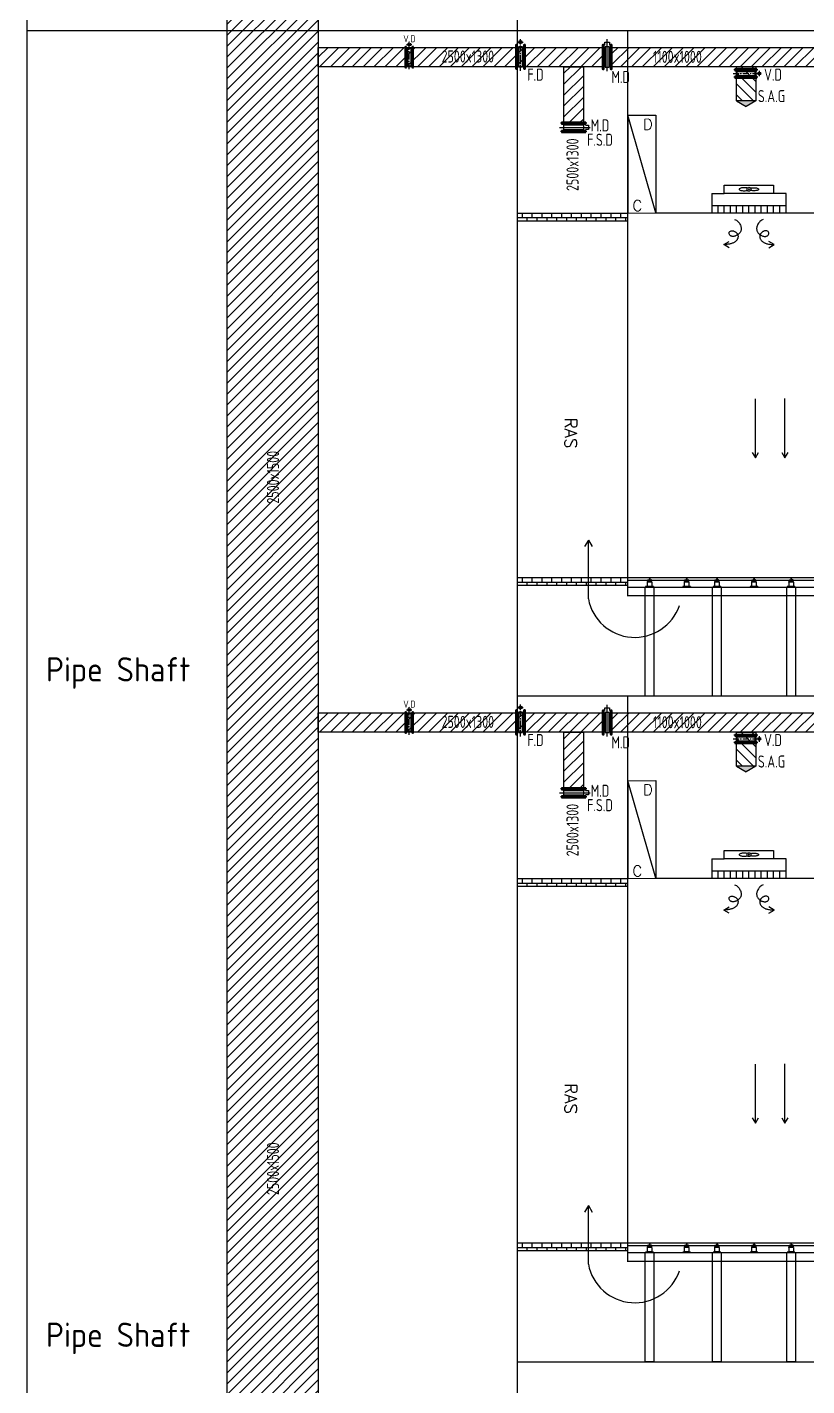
# Model space of a CAD drawing. Header units: millimetres. Extents: x 108 to 3316, y 96 to 2090.
# Drawn here: x 2934.3 to 3095.1, y 1334.9 to 1615.4 of the extents above; entities that cross this region are included whole.
import ezdxf
from ezdxf.enums import TextEntityAlignment as Align

# ---------------------------------------------------------------- set-up
doc = ezdxf.new("R2010")
doc.units = ezdxf.units.MM
doc.linetypes.add('CENTER', pattern=[2, 1.25, -0.25, 0.25, -0.25])
for name, color, linetype in [('A-DETL-01', 1, 'Continuous'), ('M-CEQPM-MAU', 22, 'Continuous'), ('M-CMDUCT-LINE', 15, 'Continuous'), ('M-EQPM-TXT', 4, 'Continuous'), ('M-FM-LINE3', 3, 'Continuous'), ('M-HVAC-CMDUCT', 150, 'Continuous'), ('U-EX-TXT', 4, 'Continuous')]:
    doc.layers.add(name, color=color, linetype=linetype)
doc.styles.add('AA-TXT', font='isocp.shx', dxfattribs={"bigfont": 'chineset.shx'})
doc.styles.add('STDTEXT', font='simplex.shx', dxfattribs={"bigfont": 'china.shx'})

msp = doc.modelspace()

# ---------------------------------------------------------------- hatches: boundary and pattern name
at = {"layer": 'M-CEQPM-MAU'}
h = msp.add_hatch(dxfattribs=at)
h.set_pattern_fill('AR-B88', color=252, scale=0.01)
h.set_pattern_definition([(360, (-37854.5074, -83168.473), (1e-15, 2.032), []), (90, (-37854.5074, -83168.4729), (-1.016, 2.032), [2.032, -2.032])])
h.paths.add_polyline_path([(3058.22, 1577.04), (3035.47, 1577.04), (3035.47, 1575.44), (3058.22, 1575.44)])
h = msp.add_hatch(dxfattribs=at)
h.set_pattern_fill('AR-B88', color=252, scale=0.01)
h.set_pattern_definition([(360, (-37854.5074, -83243.7008), (1e-15, 2.032), []), (90, (-37854.5074, -83243.7008), (-1.016, 2.032), [2.032, -2.032])])
h.paths.add_polyline_path([(3058.22, 1501.81), (3035.47, 1501.81), (3035.47, 1500.21), (3058.22, 1500.21)])
h = msp.add_hatch(dxfattribs=at)
h.set_pattern_fill('AR-B88', color=252, scale=0.01)
h.set_pattern_definition([(360, (-37854.5074, -83305.8333), (1e-15, 2.032), []), (90, (-37854.5074, -83305.8333), (-1.016, 2.032), [2.032, -2.032])])
h.paths.add_polyline_path([(3058.22, 1439.68), (3035.47, 1439.68), (3035.47, 1438.08), (3058.22, 1438.08)])
h = msp.add_hatch(dxfattribs=at)
h.set_pattern_fill('AR-B88', color=252, scale=0.01)
h.set_pattern_definition([(360, (-37854.5074, -83381.0612), (1e-15, 2.032), []), (90, (-37854.5074, -83381.0612), (-1.016, 2.032), [2.032, -2.032])])
h.paths.add_polyline_path([(3058.22, 1364.45), (3035.47, 1364.45), (3035.47, 1362.85), (3058.22, 1362.85)])
at = {"layer": 'M-CMDUCT-LINE'}
h = msp.add_hatch(dxfattribs=at)
h.set_pattern_fill('ANSI31', color=256, scale=0.5, style=0)
h.set_pattern_definition([(45, (-38082.3823, -80989.0873), (-1.122532015, 1.122532015), [])])
h.paths.add_polyline_path([(2975.55, 1213.38), (2994.34, 1213.38), (2994.34, 1954.15), (2975.55, 1954.15)])
h.paths.add_polyline_path([(2994.34, 1201.59), (2994.34, 1213.38), (2975.55, 1213.38), (2975.55, 1201.59), (2975.55, 1119.38), (2973.81, 1117.67), (2994.34, 1137.17)])
h = msp.add_hatch(dxfattribs=at)
h.set_pattern_fill('ANSI31', color=256, scale=0.5, style=0)
h.set_pattern_definition([(45, (3886.3141, 1434.7824), (-1.122532, 1.122532), [])])
h.paths.add_polyline_path([(2994.34, 1611.23), (3053.11, 1611.23), (3053.11, 1607.23), (2994.34, 1607.23)])
h = msp.add_hatch(dxfattribs=at)
h.set_pattern_fill('ANSI31', color=256, scale=0.5, style=0)
h.set_pattern_definition([(45, (3892.2833, 1434.7824), (-1.122532, 1.122532), [])])
h.paths.add_polyline_path([(3054.99, 1611.23), (3173, 1611.23), (3173, 1607.23), (3054.99, 1607.23)])
h = msp.add_hatch(dxfattribs=at)
h.set_pattern_fill('ANSI31', color=256, scale=0.5, style=0)
h.set_pattern_definition([(45, (528.723, 122.3022), (-1.122532, 1.122532), [])])
h.paths.add_polyline_path([(3049.03, 1607.23), (3045.03, 1607.23), (3045.03, 1595.76), (3049.03, 1595.76)])
h = msp.add_hatch(dxfattribs=at)
h.set_pattern_fill('ANSI31', color=256, scale=0.5, angle=-90, style=0)
h.set_pattern_definition([(315, (2908.1471, 772.6156), (1.122532, 1.122532), [])])
h.paths.add_polyline_path([(3084.6, 1607.23), (3084.6, 1600.21), (3080.6, 1600.21), (3080.6, 1607.23)])
h = msp.add_hatch(dxfattribs=at)
h.set_pattern_fill('ANSI31', color=256, scale=0.5, style=0)
h.set_pattern_definition([(45, (3886.3141, 1297.422), (-1.122532, 1.122532), [])])
h.paths.add_polyline_path([(2994.34, 1473.87), (3053.11, 1473.87), (3053.11, 1469.87), (2994.34, 1469.87)])
h = msp.add_hatch(dxfattribs=at)
h.set_pattern_fill('ANSI31', color=256, scale=0.5, style=0)
h.set_pattern_definition([(45, (3892.2833, 1297.422), (-1.122532, 1.122532), [])])
h.paths.add_polyline_path([(3054.99, 1473.87), (3173, 1473.87), (3173, 1469.87), (3054.99, 1469.87)])
h = msp.add_hatch(dxfattribs=at)
h.set_pattern_fill('ANSI31', color=256, scale=0.5, style=0)
h.set_pattern_definition([(45, (528.723, -15.0582), (-1.122532, 1.122532), [])])
h.paths.add_polyline_path([(3049.03, 1469.87), (3045.03, 1469.87), (3045.03, 1458.4), (3049.03, 1458.4)])
h = msp.add_hatch(dxfattribs=at)
h.set_pattern_fill('ANSI31', color=256, scale=0.5, angle=-90, style=0)
h.set_pattern_definition([(315, (2908.1471, 635.2552), (1.122532, 1.122532), [])])
h.paths.add_polyline_path([(3084.6, 1469.87), (3084.6, 1462.85), (3080.6, 1462.85), (3080.6, 1469.87)])
at = {"layer": 'M-FM-LINE3', "linetype": 'Continuous'}
h = msp.add_hatch(color=256, dxfattribs=at)
edge = h.paths.add_edge_path()
edge.add_arc((3036.05, 1612.32), 0.333, 0, 360)
h = msp.add_hatch(color=256, dxfattribs=at)
edge = h.paths.add_edge_path()
edge.add_arc((3036.05, 1474.96), 0.333, 0, 360)
at = {"layer": 'M-HVAC-CMDUCT'}
for points in [[(3084.6, 1600.21), (3080.6, 1600.21), (3082.6, 1599.05)], [(3084.6, 1462.85), (3080.6, 1462.85), (3082.6, 1461.69)]]:
    msp.add_hatch(color=256, dxfattribs=at).paths.add_polyline_path(points)

# ---------------------------------------------------------------- linework, layer by layer
at = {"color": 252}
for points in [[(3035.47, 1577.04), (3058.22, 1577.04)], [(3035.47, 1575.44), (3058.22, 1575.44)], [(3035.47, 1501.81), (3058.22, 1501.81)], [(3035.47, 1500.21), (3058.22, 1500.21)], [(3035.47, 1439.68), (3058.22, 1439.68)], [(3035.47, 1438.08), (3058.22, 1438.08)], [(3035.47, 1364.45), (3058.22, 1364.45)], [(3035.47, 1362.85), (3058.22, 1362.85)]]:
    msp.add_lwpolyline(points, dxfattribs=at)
at = {"layer": 'A-DETL-01', "color": 252}
for points in [[(2934.27, 1133.51), (2934.27, 1962.54)], [(3295.62, 1477.27), (3035.47, 1477.27)]]:
    msp.add_lwpolyline(points, dxfattribs=at)
for points in [[(3035.47, 1814.23), (3295.62, 1814.23), (3295.62, 1614.63), (3035.47, 1614.63)], [(3035.47, 1339.91), (3295.62, 1339.91), (3295.62, 1133.51), (3035.47, 1133.51)]]:
    msp.add_lwpolyline(points, close=True, dxfattribs=at)
at = {"layer": 'M-CEQPM-MAU', "color": 252, "ltscale": 0.1}
for p, q in [((3058.22, 1497.92), (3058.22, 1614.63)), ((3078.09, 1581.1), (3078.09, 1582.8)), ((3078.09, 1582.8), (3088.29, 1582.8)), ((3088.29, 1582.8), (3088.29, 1581.1)), ((3075.54, 1581.1), (3078.09, 1581.1)), ((3075.54, 1581.1), (3075.54, 1577.1)), ((3088.29, 1581.1), (3078.09, 1581.1)), ((3090.84, 1581.1), (3088.29, 1581.1)), ((3090.84, 1577.1), (3090.84, 1581.1)), ((3063.96, 1577.1), (3187.32, 1577.1)), ((3075.54, 1578.6), (3090.84, 1578.6)), ((3075.54, 1577.1), (3090.84, 1577.1)), ((3076.82, 1577.1), (3076.82, 1578.6)), ((3078.09, 1577.1), (3078.09, 1578.6)), ((3079.37, 1577.1), (3079.37, 1578.6)), ((3080.64, 1577.1), (3080.64, 1578.6)), ((3081.92, 1577.1), (3081.92, 1578.6)), ((3083.19, 1577.1), (3083.19, 1578.6)), ((3084.47, 1577.1), (3084.47, 1578.6)), ((3085.74, 1577.1), (3085.74, 1578.6)), ((3087.02, 1577.1), (3087.02, 1578.6)), ((3088.29, 1577.1), (3088.29, 1578.6)), ((3089.57, 1577.1), (3089.57, 1578.6)), ((3058.22, 1501.81), (3061.74, 1501.82)), ((3061.74, 1501.18), (3058.22, 1501.18)), ((3061.74, 1501.8), (3167.44, 1501.82)), ((3167.44, 1501.18), (3061.74, 1501.16)), ((3062.2, 1500.83), (3062.2, 1499.99)), ((3063.16, 1500.83), (3062.2, 1500.83)), ((3063.12, 1500.97), (3062.24, 1500.97)), ((3062.24, 1500.83), (3062.24, 1500.97)), ((3062.26, 1501.3), (3062.34, 1501.3)), ((3062.26, 1501.3), (3062.26, 1500.97)), ((3062.34, 1501.3), (3062.34, 1501.23)), ((3062.63, 1501.23), (3062.34, 1501.23)), ((3062.68, 1501.87), (3062.58, 1501.23)), ((3062.63, 1501.3), (3062.61, 1500.97)), ((3062.73, 1501.3), (3062.63, 1501.3)), ((3062.68, 1501.87), (3062.78, 1501.23)), ((3062.73, 1501.3), (3062.74, 1500.97)), ((3063.01, 1501.23), (3062.73, 1501.23)), ((3063.01, 1501.3), (3063.01, 1501.23)), ((3063.09, 1501.3), (3063.01, 1501.3)), ((3063.09, 1501.3), (3063.09, 1500.97)), ((3063.12, 1500.83), (3063.12, 1500.97)), ((3063.16, 1500.83), (3063.16, 1499.99)), ((3069.85, 1500.83), (3069.85, 1499.99)), ((3070.81, 1500.83), (3069.85, 1500.83)), ((3070.77, 1500.97), (3069.89, 1500.97)), ((3069.89, 1500.83), (3069.89, 1500.97)), ((3069.91, 1501.3), (3069.99, 1501.3)), ((3069.91, 1501.3), (3069.91, 1500.97)), ((3069.99, 1501.3), (3069.99, 1501.23)), ((3070.28, 1501.23), (3069.99, 1501.23)), ((3070.33, 1501.87), (3070.23, 1501.23)), ((3070.28, 1501.3), (3070.26, 1500.97)), ((3070.38, 1501.3), (3070.28, 1501.3)), ((3070.33, 1501.87), (3070.43, 1501.23)), ((3070.38, 1501.3), (3070.39, 1500.97)), ((3070.66, 1501.23), (3070.38, 1501.23)), ((3070.66, 1501.3), (3070.66, 1501.23)), ((3070.74, 1501.3), (3070.66, 1501.3)), ((3070.74, 1501.3), (3070.74, 1500.97)), ((3070.77, 1500.83), (3070.77, 1500.97)), ((3070.81, 1500.83), (3070.81, 1499.99)), ((3076.1, 1500.83), (3076.1, 1499.99)), ((3077.06, 1500.83), (3076.1, 1500.83)), ((3077.02, 1500.97), (3076.14, 1500.97)), ((3076.14, 1500.83), (3076.14, 1500.97)), ((3076.16, 1501.3), (3076.24, 1501.3)), ((3076.16, 1501.3), (3076.16, 1500.97)), ((3076.24, 1501.3), (3076.24, 1501.23)), ((3076.53, 1501.23), (3076.24, 1501.23)), ((3076.58, 1501.87), (3076.48, 1501.23)), ((3076.53, 1501.3), (3076.51, 1500.97)), ((3076.63, 1501.3), (3076.53, 1501.3)), ((3076.58, 1501.87), (3076.68, 1501.23)), ((3076.63, 1501.3), (3076.64, 1500.97)), ((3076.91, 1501.23), (3076.63, 1501.23)), ((3076.91, 1501.3), (3076.91, 1501.23)), ((3076.99, 1501.3), (3076.91, 1501.3)), ((3076.99, 1501.3), (3076.99, 1500.97)), ((3077.02, 1500.83), (3077.02, 1500.97)), ((3077.06, 1500.83), (3077.06, 1499.99)), ((3083.75, 1500.83), (3083.75, 1499.99)), ((3084.71, 1500.83), (3083.75, 1500.83)), ((3084.67, 1500.97), (3083.79, 1500.97)), ((3083.79, 1500.83), (3083.79, 1500.97)), ((3083.81, 1501.3), (3083.89, 1501.3)), ((3083.81, 1501.3), (3083.81, 1500.97)), ((3083.89, 1501.3), (3083.89, 1501.23)), ((3084.18, 1501.23), (3083.89, 1501.23)), ((3084.23, 1501.87), (3084.13, 1501.23)), ((3084.18, 1501.3), (3084.16, 1500.97)), ((3084.28, 1501.3), (3084.18, 1501.3)), ((3084.23, 1501.87), (3084.33, 1501.23)), ((3084.28, 1501.3), (3084.29, 1500.97)), ((3084.56, 1501.23), (3084.28, 1501.23)), ((3084.56, 1501.3), (3084.56, 1501.23)), ((3084.64, 1501.3), (3084.56, 1501.3)), ((3084.64, 1501.3), (3084.64, 1500.97)), ((3084.67, 1500.83), (3084.67, 1500.97)), ((3084.71, 1500.83), (3084.71, 1499.99)), ((3091.4, 1500.83), (3091.4, 1499.99)), ((3092.36, 1500.83), (3091.4, 1500.83)), ((3092.32, 1500.97), (3091.44, 1500.97)), ((3091.44, 1500.83), (3091.44, 1500.97)), ((3091.46, 1501.3), (3091.54, 1501.3)), ((3091.46, 1501.3), (3091.46, 1500.97)), ((3091.54, 1501.3), (3091.54, 1501.23)), ((3091.83, 1501.23), (3091.54, 1501.23)), ((3091.88, 1501.87), (3091.78, 1501.23)), ((3091.83, 1501.3), (3091.81, 1500.97)), ((3091.93, 1501.3), (3091.83, 1501.3)), ((3091.88, 1501.87), (3091.98, 1501.23)), ((3091.93, 1501.3), (3091.94, 1500.97)), ((3092.21, 1501.23), (3091.93, 1501.23)), ((3092.21, 1501.3), (3092.21, 1501.23)), ((3092.29, 1501.3), (3092.21, 1501.3)), ((3092.29, 1501.3), (3092.29, 1500.97)), ((3092.32, 1500.83), (3092.32, 1500.97)), ((3092.36, 1500.83), (3092.36, 1499.99)), ((3063.48, 1499.91), (3061.88, 1499.91)), ((3061.88, 1499.91), (3061.88, 1499.78)), ((3063.48, 1499.78), (3061.88, 1499.78)), ((3062.2, 1499.99), (3063.16, 1499.99)), ((3062.25, 1499.99), (3062.25, 1499.91)), ((3063.11, 1499.99), (3063.11, 1499.91)), ((3063.48, 1499.91), (3063.48, 1499.78)), ((3071.13, 1499.91), (3069.53, 1499.91)), ((3069.53, 1499.91), (3069.53, 1499.78)), ((3071.13, 1499.78), (3069.53, 1499.78)), ((3069.85, 1499.99), (3070.81, 1499.99)), ((3069.9, 1499.99), (3069.9, 1499.91)), ((3070.76, 1499.99), (3070.76, 1499.91)), ((3071.13, 1499.91), (3071.13, 1499.78)), ((3077.38, 1499.91), (3075.78, 1499.91)), ((3075.78, 1499.91), (3075.78, 1499.78)), ((3077.38, 1499.78), (3075.78, 1499.78)), ((3076.1, 1499.99), (3077.06, 1499.99)), ((3076.15, 1499.99), (3076.15, 1499.91)), ((3077.01, 1499.99), (3077.01, 1499.91)), ((3077.38, 1499.91), (3077.38, 1499.78)), ((3085.03, 1499.91), (3083.43, 1499.91)), ((3083.43, 1499.91), (3083.43, 1499.78)), ((3085.03, 1499.78), (3083.43, 1499.78)), ((3083.75, 1499.99), (3084.71, 1499.99)), ((3083.8, 1499.99), (3083.8, 1499.91)), ((3084.66, 1499.99), (3084.66, 1499.91)), ((3085.03, 1499.91), (3085.03, 1499.78)), ((3092.68, 1499.91), (3091.08, 1499.91)), ((3091.08, 1499.91), (3091.08, 1499.78)), ((3092.68, 1499.78), (3091.08, 1499.78)), ((3091.4, 1499.99), (3092.36, 1499.99)), ((3091.45, 1499.99), (3091.45, 1499.91)), ((3092.31, 1499.99), (3092.31, 1499.91)), ((3092.68, 1499.91), (3092.68, 1499.78)), ((3058.22, 1360.56), (3058.22, 1477.27)), ((3078.09, 1443.73), (3078.09, 1445.43)), ((3078.09, 1445.43), (3088.29, 1445.43)), ((3088.29, 1445.43), (3088.29, 1443.73)), ((3075.54, 1443.73), (3078.09, 1443.73)), ((3075.54, 1443.73), (3075.54, 1439.73)), ((3088.29, 1443.73), (3078.09, 1443.73)), ((3090.84, 1443.73), (3088.29, 1443.73)), ((3090.84, 1439.73), (3090.84, 1443.73)), ((3063.96, 1439.73), (3187.32, 1439.73)), ((3075.54, 1441.23), (3090.84, 1441.23)), ((3075.54, 1439.73), (3090.84, 1439.73)), ((3076.82, 1439.73), (3076.82, 1441.23)), ((3078.09, 1439.73), (3078.09, 1441.23)), ((3079.37, 1439.73), (3079.37, 1441.23)), ((3080.64, 1439.73), (3080.64, 1441.23)), ((3081.92, 1439.73), (3081.92, 1441.23)), ((3083.19, 1439.73), (3083.19, 1441.23)), ((3084.47, 1439.73), (3084.47, 1441.23)), ((3085.74, 1439.73), (3085.74, 1441.23)), ((3087.02, 1439.73), (3087.02, 1441.23)), ((3088.29, 1439.73), (3088.29, 1441.23)), ((3089.57, 1439.73), (3089.57, 1441.23)), ((3058.22, 1364.45), (3061.74, 1364.46)), ((3061.74, 1363.82), (3058.22, 1363.82)), ((3061.74, 1364.44), (3167.44, 1364.46)), ((3167.44, 1363.82), (3061.74, 1363.8)), ((3062.2, 1363.47), (3062.2, 1362.63)), ((3063.16, 1363.47), (3062.2, 1363.47)), ((3063.12, 1363.61), (3062.24, 1363.61)), ((3062.24, 1363.47), (3062.24, 1363.61)), ((3062.26, 1363.94), (3062.34, 1363.94)), ((3062.26, 1363.94), (3062.26, 1363.61)), ((3062.34, 1363.94), (3062.34, 1363.87)), ((3062.63, 1363.87), (3062.34, 1363.87)), ((3062.68, 1364.51), (3062.58, 1363.87)), ((3062.63, 1363.94), (3062.61, 1363.61)), ((3062.73, 1363.94), (3062.63, 1363.94)), ((3062.68, 1364.51), (3062.78, 1363.87)), ((3062.73, 1363.94), (3062.74, 1363.61)), ((3063.01, 1363.87), (3062.73, 1363.87)), ((3063.01, 1363.94), (3063.01, 1363.87)), ((3063.09, 1363.94), (3063.01, 1363.94)), ((3063.09, 1363.94), (3063.09, 1363.61)), ((3063.12, 1363.47), (3063.12, 1363.61)), ((3063.16, 1363.47), (3063.16, 1362.63)), ((3069.85, 1363.47), (3069.85, 1362.63)), ((3070.81, 1363.47), (3069.85, 1363.47)), ((3070.77, 1363.61), (3069.89, 1363.61)), ((3069.89, 1363.47), (3069.89, 1363.61)), ((3069.91, 1363.94), (3069.99, 1363.94)), ((3069.91, 1363.94), (3069.91, 1363.61)), ((3069.99, 1363.94), (3069.99, 1363.87)), ((3070.28, 1363.87), (3069.99, 1363.87)), ((3070.33, 1364.51), (3070.23, 1363.87)), ((3070.28, 1363.94), (3070.26, 1363.61)), ((3070.38, 1363.94), (3070.28, 1363.94)), ((3070.33, 1364.51), (3070.43, 1363.87)), ((3070.38, 1363.94), (3070.39, 1363.61)), ((3070.66, 1363.87), (3070.38, 1363.87)), ((3070.66, 1363.94), (3070.66, 1363.87)), ((3070.74, 1363.94), (3070.66, 1363.94)), ((3070.74, 1363.94), (3070.74, 1363.61)), ((3070.77, 1363.47), (3070.77, 1363.61)), ((3070.81, 1363.47), (3070.81, 1362.63)), ((3076.1, 1363.47), (3076.1, 1362.63)), ((3077.06, 1363.47), (3076.1, 1363.47)), ((3077.02, 1363.61), (3076.14, 1363.61)), ((3076.14, 1363.47), (3076.14, 1363.61)), ((3076.16, 1363.94), (3076.24, 1363.94)), ((3076.16, 1363.94), (3076.16, 1363.61)), ((3076.24, 1363.94), (3076.24, 1363.87)), ((3076.53, 1363.87), (3076.24, 1363.87)), ((3076.58, 1364.51), (3076.48, 1363.87)), ((3076.53, 1363.94), (3076.51, 1363.61)), ((3076.63, 1363.94), (3076.53, 1363.94)), ((3076.58, 1364.51), (3076.68, 1363.87)), ((3076.63, 1363.94), (3076.64, 1363.61)), ((3076.91, 1363.87), (3076.63, 1363.87)), ((3076.91, 1363.94), (3076.91, 1363.87)), ((3076.99, 1363.94), (3076.91, 1363.94)), ((3076.99, 1363.94), (3076.99, 1363.61)), ((3077.02, 1363.47), (3077.02, 1363.61)), ((3077.06, 1363.47), (3077.06, 1362.63)), ((3083.75, 1363.47), (3083.75, 1362.63)), ((3084.71, 1363.47), (3083.75, 1363.47)), ((3084.67, 1363.61), (3083.79, 1363.61)), ((3083.79, 1363.47), (3083.79, 1363.61)), ((3083.81, 1363.94), (3083.89, 1363.94)), ((3083.81, 1363.94), (3083.81, 1363.61)), ((3083.89, 1363.94), (3083.89, 1363.87)), ((3084.18, 1363.87), (3083.89, 1363.87)), ((3084.23, 1364.51), (3084.13, 1363.87)), ((3084.18, 1363.94), (3084.16, 1363.61)), ((3084.28, 1363.94), (3084.18, 1363.94)), ((3084.23, 1364.51), (3084.33, 1363.87)), ((3084.28, 1363.94), (3084.29, 1363.61)), ((3084.56, 1363.87), (3084.28, 1363.87)), ((3084.56, 1363.94), (3084.56, 1363.87)), ((3084.64, 1363.94), (3084.56, 1363.94)), ((3084.64, 1363.94), (3084.64, 1363.61)), ((3084.67, 1363.47), (3084.67, 1363.61)), ((3084.71, 1363.47), (3084.71, 1362.63)), ((3091.4, 1363.47), (3091.4, 1362.63)), ((3092.36, 1363.47), (3091.4, 1363.47)), ((3092.32, 1363.61), (3091.44, 1363.61)), ((3091.44, 1363.47), (3091.44, 1363.61)), ((3091.46, 1363.94), (3091.54, 1363.94)), ((3091.46, 1363.94), (3091.46, 1363.61)), ((3091.54, 1363.94), (3091.54, 1363.87)), ((3091.83, 1363.87), (3091.54, 1363.87)), ((3091.88, 1364.51), (3091.78, 1363.87)), ((3091.83, 1363.94), (3091.81, 1363.61)), ((3091.93, 1363.94), (3091.83, 1363.94)), ((3091.88, 1364.51), (3091.98, 1363.87)), ((3091.93, 1363.94), (3091.94, 1363.61)), ((3092.21, 1363.87), (3091.93, 1363.87)), ((3092.21, 1363.94), (3092.21, 1363.87)), ((3092.29, 1363.94), (3092.21, 1363.94)), ((3092.29, 1363.94), (3092.29, 1363.61)), ((3092.32, 1363.47), (3092.32, 1363.61)), ((3092.36, 1363.47), (3092.36, 1362.63)), ((3063.48, 1362.55), (3061.88, 1362.55)), ((3061.88, 1362.55), (3061.88, 1362.42)), ((3063.48, 1362.42), (3061.88, 1362.42)), ((3062.2, 1362.63), (3063.16, 1362.63)), ((3062.25, 1362.63), (3062.25, 1362.55)), ((3063.11, 1362.63), (3063.11, 1362.55)), ((3063.48, 1362.55), (3063.48, 1362.42)), ((3071.13, 1362.55), (3069.53, 1362.55)), ((3069.53, 1362.55), (3069.53, 1362.42)), ((3071.13, 1362.42), (3069.53, 1362.42)), ((3069.85, 1362.63), (3070.81, 1362.63)), ((3069.9, 1362.63), (3069.9, 1362.55)), ((3070.76, 1362.63), (3070.76, 1362.55)), ((3071.13, 1362.55), (3071.13, 1362.42)), ((3077.38, 1362.55), (3075.78, 1362.55)), ((3075.78, 1362.55), (3075.78, 1362.42)), ((3077.38, 1362.42), (3075.78, 1362.42)), ((3076.1, 1362.63), (3077.06, 1362.63)), ((3076.15, 1362.63), (3076.15, 1362.55)), ((3077.01, 1362.63), (3077.01, 1362.55)), ((3077.38, 1362.55), (3077.38, 1362.42)), ((3085.03, 1362.55), (3083.43, 1362.55)), ((3083.43, 1362.55), (3083.43, 1362.42)), ((3085.03, 1362.42), (3083.43, 1362.42)), ((3083.75, 1362.63), (3084.71, 1362.63)), ((3083.8, 1362.63), (3083.8, 1362.55)), ((3084.66, 1362.63), (3084.66, 1362.55)), ((3085.03, 1362.55), (3085.03, 1362.42)), ((3092.68, 1362.55), (3091.08, 1362.55)), ((3091.08, 1362.55), (3091.08, 1362.42)), ((3092.68, 1362.42), (3091.08, 1362.42)), ((3091.4, 1362.63), (3092.36, 1362.63)), ((3091.45, 1362.63), (3091.45, 1362.55)), ((3092.31, 1362.63), (3092.31, 1362.55)), ((3092.68, 1362.55), (3092.68, 1362.42))]:
    msp.add_line(p, q, dxfattribs=at)
at = {"layer": 'M-CEQPM-MAU', "color": 252}
for p, q in [((3058.22, 1597.21), (3058.22, 1577.04)), ((3058.22, 1577.04), (3063.96, 1577.1)), ((3058.22, 1459.85), (3058.22, 1439.68)), ((3058.22, 1439.68), (3063.96, 1439.73))]:
    msp.add_line(p, q, dxfattribs=at)
for points in [[(3063.96, 1597.26), (3063.96, 1577.1), (3058.22, 1597.21)], [(3063.96, 1459.9), (3063.96, 1439.73), (3058.22, 1459.85)]]:
    msp.add_lwpolyline(points, close=True, dxfattribs=at)
at = {"layer": 'M-CEQPM-MAU', "color": 252, "ltscale": 0.1}
for points in [[(3082.87, 1582.18, 0.03966), (3082.6, 1582.23, 0.032614), (3082.19, 1582.26, 0.032614), (3081.78, 1582.23, 0.044087), (3081.49, 1582.17, 0.086721), (3081.24, 1582.04, 0.233651), (3081.19, 1581.95, 0.233651), (3081.24, 1581.85, 0.086721), (3081.49, 1581.72, 0.044087), (3081.78, 1581.66, 0.032614), (3082.19, 1581.63, 0.032614), (3082.6, 1581.66, 0.03966), (3082.87, 1581.71)], [(3083.52, 1582.18, -0.03966), (3083.79, 1582.23, -0.032614), (3084.2, 1582.26, -0.032614), (3084.6, 1582.23, -0.044087), (3084.9, 1582.17, -0.086721), (3085.15, 1582.04, -0.233651), (3085.19, 1581.95, -0.233651), (3085.15, 1581.85, -0.086721), (3084.9, 1581.72, -0.044087), (3084.6, 1581.66, -0.032614), (3084.2, 1581.63, -0.032614), (3083.79, 1581.66, -0.03966), (3083.52, 1581.71)], [(3082.87, 1444.82, 0.03966), (3082.6, 1444.87, 0.032614), (3082.19, 1444.9, 0.032614), (3081.78, 1444.87, 0.044087), (3081.49, 1444.81, 0.086721), (3081.24, 1444.68, 0.233651), (3081.19, 1444.58, 0.233651), (3081.24, 1444.49, 0.086721), (3081.49, 1444.36, 0.044087), (3081.78, 1444.3, 0.032614), (3082.19, 1444.27, 0.032614), (3082.6, 1444.3, 0.03966), (3082.87, 1444.35)], [(3083.52, 1444.82, -0.03966), (3083.79, 1444.87, -0.032614), (3084.2, 1444.9, -0.032614), (3084.6, 1444.87, -0.044087), (3084.9, 1444.81, -0.086721), (3085.15, 1444.68, -0.233651), (3085.19, 1444.58, -0.233651), (3085.15, 1444.49, -0.086721), (3084.9, 1444.36, -0.044087), (3084.6, 1444.3, -0.032614), (3084.2, 1444.27, -0.032614), (3083.79, 1444.3, -0.03966), (3083.52, 1444.35)]]:
    msp.add_lwpolyline(points, format="xyb", dxfattribs=at)
at = {"layer": 'M-CEQPM-MAU', "color": 252, "ltscale": 0.1, "const_width": 0.2}
for points in [[(3083.29, 1581.95, -1), (3083.09, 1581.95, -1)], [(3083.29, 1444.58, -1), (3083.09, 1444.58, -1)]]:
    msp.add_lwpolyline(points, format="xyb", close=True, dxfattribs=at)
at = {"layer": 'M-CEQPM-MAU', "color": 252, "ltscale": 0.1}
for points in [[(3058.22, 1499.78), (3061.74, 1499.78)], [(3167.44, 1497.98), (3058.22, 1497.98), (3058.22, 1499.78), (3167.44, 1499.78)], [(3058.22, 1362.42), (3061.74, 1362.42)], [(3167.44, 1360.62), (3058.22, 1360.62), (3058.22, 1362.42), (3167.44, 1362.42)]]:
    msp.add_lwpolyline(points, dxfattribs=at)
for points in [[(3061.78, 1477.27), (3061.78, 1499.78), (3063.58, 1499.78), (3063.58, 1477.27)], [(3075.68, 1477.27), (3075.68, 1499.78), (3077.48, 1499.78), (3077.48, 1477.27)], [(3090.98, 1477.27), (3090.98, 1499.78), (3092.78, 1499.78), (3092.78, 1477.27)], [(3061.78, 1339.91), (3061.78, 1362.42), (3063.58, 1362.42), (3063.58, 1339.91)], [(3075.68, 1339.91), (3075.68, 1362.42), (3077.48, 1362.42), (3077.48, 1339.91)], [(3090.98, 1339.91), (3090.98, 1362.42), (3092.78, 1362.42), (3092.78, 1339.91)]]:
    msp.add_lwpolyline(points, close=True, dxfattribs=at)
for centre in [(3083.19, 1581.95), (3083.19, 1444.58)]:
    msp.add_circle(centre, 0.4, dxfattribs=at)
at = {"layer": 'M-FM-LINE3', "linetype": 'CENTER'}
for p, q in [((3036.05, 1606.36), (3036.05, 1612.94)), ((3012.57, 1611.82), (3013.65, 1611.82)), ((3013.11, 1606.7), (3013.11, 1612.36)), ((3035.52, 1612.32), (3036.59, 1612.32)), ((3079.91, 1605.83), (3085.89, 1605.83)), ((3085.32, 1606.4), (3085.32, 1605.26)), ((3036.05, 1469), (3036.05, 1475.58)), ((3012.57, 1474.46), (3013.65, 1474.46)), ((3013.11, 1469.34), (3013.11, 1475)), ((3035.52, 1474.96), (3036.59, 1474.96)), ((3079.91, 1468.47), (3085.89, 1468.47)), ((3085.32, 1469.04), (3085.32, 1467.9))]:
    msp.add_line(p, q, dxfattribs=at)
at = {"layer": 'M-FM-LINE3'}
for p, q in [((3053.95, 1606.32), (3053.95, 1612.9)), ((3012.39, 1611.53), (3012.39, 1606.88)), ((3013.83, 1611.53), (3013.83, 1606.88)), ((3035.22, 1611.98), (3035.22, 1606.57)), ((3036.89, 1611.98), (3036.89, 1606.57)), ((3053.12, 1611.94), (3053.12, 1606.53)), ((3054.79, 1611.94), (3054.79, 1606.53)), ((3085.02, 1606.59), (3080.1, 1606.59)), ((3085.02, 1605.07), (3080.1, 1605.07)), ((3044.11, 1594.72), (3050.41, 1594.72)), ((3049.73, 1595.56), (3044.32, 1595.56)), ((3049.73, 1593.89), (3044.32, 1593.89)), ((3053.95, 1468.96), (3053.95, 1475.54)), ((3012.39, 1474.17), (3012.39, 1469.52)), ((3013.83, 1474.17), (3013.83, 1469.52)), ((3035.22, 1474.62), (3035.22, 1469.21)), ((3036.89, 1474.62), (3036.89, 1469.21)), ((3053.12, 1474.58), (3053.12, 1469.17)), ((3054.79, 1474.58), (3054.79, 1469.17)), ((3085.02, 1469.23), (3080.1, 1469.23)), ((3085.02, 1467.71), (3080.1, 1467.71)), ((3044.11, 1457.36), (3050.41, 1457.36)), ((3049.73, 1458.19), (3044.32, 1458.19)), ((3049.73, 1456.53), (3044.32, 1456.53))]:
    msp.add_line(p, q, dxfattribs=at)
for points in [[(3012.57, 1611.36), (3012.21, 1611.36), (3012.21, 1607.06), (3012.57, 1607.06)], [(3013.47, 1611), (3012.75, 1611), (3012.75, 1607.41), (3013.47, 1607.41)], [(3014, 1611.36), (3013.65, 1611.36), (3013.65, 1607.06), (3014, 1607.06)], [(3035.43, 1611.77), (3035.01, 1611.77), (3035.01, 1606.77), (3035.43, 1606.77)], [(3036.47, 1611.36), (3035.64, 1611.36), (3035.64, 1607.19), (3036.47, 1607.19)], [(3037.1, 1611.77), (3036.68, 1611.77), (3036.68, 1606.77), (3037.1, 1606.77)], [(3053.33, 1611.73), (3052.91, 1611.73), (3052.91, 1606.73), (3053.33, 1606.73)], [(3054.37, 1611.32), (3053.54, 1611.32), (3053.54, 1607.15), (3054.37, 1607.15)], [(3054.99, 1611.73), (3054.58, 1611.73), (3054.58, 1606.73), (3054.99, 1606.73)], [(3084.83, 1606.4), (3084.83, 1606.78), (3080.29, 1606.78), (3080.29, 1606.4)], [(3084.83, 1604.88), (3084.83, 1605.26), (3080.29, 1605.26), (3080.29, 1604.88)], [(3084.45, 1605.45), (3084.45, 1606.21), (3080.67, 1606.21), (3080.67, 1605.45)], [(3049.53, 1595.35), (3049.53, 1595.76), (3044.53, 1595.76), (3044.53, 1595.35)], [(3049.53, 1593.68), (3049.53, 1594.1), (3044.53, 1594.1), (3044.53, 1593.68)], [(3049.11, 1594.31), (3049.11, 1595.14), (3044.94, 1595.14), (3044.94, 1594.31)], [(3012.57, 1473.99), (3012.21, 1473.99), (3012.21, 1469.7), (3012.57, 1469.7)], [(3013.47, 1473.64), (3012.75, 1473.64), (3012.75, 1470.05), (3013.47, 1470.05)], [(3014, 1473.99), (3013.65, 1473.99), (3013.65, 1469.7), (3014, 1469.7)], [(3035.43, 1474.41), (3035.01, 1474.41), (3035.01, 1469.41), (3035.43, 1469.41)], [(3036.47, 1474), (3035.64, 1474), (3035.64, 1469.83), (3036.47, 1469.83)], [(3037.1, 1474.41), (3036.68, 1474.41), (3036.68, 1469.41), (3037.1, 1469.41)], [(3053.33, 1474.37), (3052.91, 1474.37), (3052.91, 1469.37), (3053.33, 1469.37)], [(3054.37, 1473.96), (3053.54, 1473.96), (3053.54, 1469.79), (3054.37, 1469.79)], [(3054.99, 1474.37), (3054.58, 1474.37), (3054.58, 1469.37), (3054.99, 1469.37)], [(3084.83, 1469.04), (3084.83, 1469.42), (3080.29, 1469.42), (3080.29, 1469.04)], [(3084.83, 1467.52), (3084.83, 1467.9), (3080.29, 1467.9), (3080.29, 1467.52)], [(3084.45, 1468.09), (3084.45, 1468.85), (3080.67, 1468.85), (3080.67, 1468.09)], [(3049.53, 1457.99), (3049.53, 1458.4), (3044.53, 1458.4), (3044.53, 1457.99)], [(3049.53, 1456.32), (3049.53, 1456.74), (3044.53, 1456.74), (3044.53, 1456.32)], [(3049.11, 1456.94), (3049.11, 1457.78), (3044.94, 1457.78), (3044.94, 1456.94)]]:
    msp.add_lwpolyline(points, close=True, dxfattribs=at)
for points in [[(3053.49, 1611.68), (3053.49, 1612.28), (3054.41, 1612.28), (3054.41, 1611.68)], [(3049.47, 1595.18), (3050.07, 1595.18), (3050.07, 1594.26), (3049.47, 1594.26)], [(3053.49, 1474.32), (3053.49, 1474.92), (3054.41, 1474.92), (3054.41, 1474.32)], [(3049.47, 1457.82), (3050.07, 1457.82), (3050.07, 1456.9), (3049.47, 1456.9)]]:
    msp.add_lwpolyline(points, dxfattribs=at)
for centre, radius in [((3013.11, 1611.82), 0.287), ((3036.05, 1612.32), 0.333), ((3085.32, 1605.83), 0.303), ((3036.05, 1474.96), 0.333), ((3013.11, 1474.46), 0.287), ((3085.32, 1468.47), 0.303)]:
    msp.add_circle(centre, radius, dxfattribs=at)
at = {"layer": 'M-HVAC-CMDUCT'}
for p, q in [((3084.6, 1600.21), (3080.6, 1600.21)), ((3080.6, 1600.21), (3082.6, 1599.05)), ((3084.6, 1600.21), (3082.6, 1599.05)), ((3084.6, 1462.85), (3080.6, 1462.85)), ((3080.6, 1462.85), (3082.6, 1461.69)), ((3084.6, 1462.85), (3082.6, 1461.69))]:
    msp.add_line(p, q, dxfattribs=at)
at = {"layer": 'M-HVAC-CMDUCT', "color": 252}
for p, q in [((3084.53, 1526.51), (3084.53, 1538.68)), ((3090.61, 1526.51), (3090.61, 1538.74)), ((3084.53, 1389.15), (3084.53, 1401.32)), ((3090.61, 1389.15), (3090.61, 1401.38))]:
    msp.add_line(p, q, dxfattribs=at)
at = {"layer": 'M-HVAC-CMDUCT'}
for points in [[(2975.55, 1119.38), (2975.55, 1954.15)], [(2994.34, 1954.15), (2994.34, 1137.17)], [(3045.03, 1593.68), (3045.03, 1607.23), (3049.03, 1607.23), (3049.03, 1593.68)], [(3045.03, 1456.32), (3045.03, 1469.87), (3049.03, 1469.87), (3049.03, 1456.32)]]:
    msp.add_lwpolyline(points, dxfattribs=at)
at = {"layer": 'M-HVAC-CMDUCT', "color": 252}
for points in [[(3294.1, 1614.63), (2934.27, 1614.63)], [(3035.47, 1477.27), (3035.47, 1614.63)], [(3083.89, 1527.62), (3084.53, 1526.51), (3085.16, 1527.62)], [(3089.97, 1527.62), (3090.61, 1526.51), (3091.25, 1527.62)], [(3050.06, 1509.52), (3049.28, 1508.17)], [(3050.06, 1497.38), (3050.06, 1509.52)], [(3050.06, 1509.52), (3050.84, 1508.17)], [(3035.47, 1339.91), (3035.47, 1477.27)], [(3083.89, 1390.26), (3084.53, 1389.15), (3085.16, 1390.26)], [(3089.97, 1390.26), (3090.61, 1389.15), (3091.25, 1390.26)], [(3050.06, 1372.16), (3049.28, 1370.81)], [(3050.06, 1360.02), (3050.06, 1372.16)], [(3050.06, 1372.16), (3050.84, 1370.81)]]:
    msp.add_lwpolyline(points, dxfattribs=at)
at = {"layer": 'M-HVAC-CMDUCT'}
for points in [[(2994.34, 1611.23), (3053.11, 1611.23), (3053.11, 1607.23), (2994.34, 1607.23)], [(3054.99, 1611.23), (3173, 1611.23), (3173, 1607.23), (3054.99, 1607.23)], [(3084.6, 1607.23), (3084.6, 1600.21), (3080.6, 1600.21), (3080.6, 1607.23)], [(2994.34, 1473.87), (3053.11, 1473.87), (3053.11, 1469.87), (2994.34, 1469.87)], [(3054.99, 1473.87), (3173, 1473.87), (3173, 1469.87), (3054.99, 1469.87)], [(3084.6, 1469.87), (3084.6, 1462.85), (3080.6, 1462.85), (3080.6, 1469.87)]]:
    msp.add_lwpolyline(points, close=True, dxfattribs=at)
at = {"layer": 'M-HVAC-CMDUCT', "color": 252, "ltscale": 0.1}
for points in [[(3080.23, 1575.72, -0.140241), (3080.91, 1575.27, -0.038232), (3081.15, 1575.02), (3081.21, 1574.92), (3081.33, 1574.71), (3081.43, 1574.53), (3081.5, 1574.36), (3081.55, 1574.2), (3081.58, 1574.04), (3081.6, 1573.9), (3081.61, 1573.76), (3081.6, 1573.63), (3081.57, 1573.5), (3081.54, 1573.38), (3081.49, 1573.26), (3081.42, 1573.14), (3081.35, 1573.02), (3081.26, 1572.91), (3081.17, 1572.8), (3081.06, 1572.7), (3080.95, 1572.61), (3080.83, 1572.52), (3080.71, 1572.44), (3080.58, 1572.37), (3080.45, 1572.32), (3080.32, 1572.27), (3080.19, 1572.24), (3080.07, 1572.22), (3079.95, 1572.21), (3079.83, 1572.21), (3079.72, 1572.22), (3079.63, 1572.24), (3079.54, 1572.27), (3079.46, 1572.31), (3079.39, 1572.36, -0.282011), (3079.09, 1572.94, -0.222152), (3079.23, 1573.25, -0.123311), (3079.49, 1573.36), (3079.59, 1573.37), (3079.69, 1573.38), (3079.79, 1573.37), (3079.9, 1573.35), (3080, 1573.33), (3080.1, 1573.29), (3080.2, 1573.25), (3080.29, 1573.2), (3080.38, 1573.14), (3080.46, 1573.08), (3080.54, 1573.01), (3080.61, 1572.94), (3080.68, 1572.87), (3080.74, 1572.8), (3080.79, 1572.72), (3080.83, 1572.64), (3080.87, 1572.56), (3080.9, 1572.47), (3080.92, 1572.38), (3080.94, 1572.29), (3080.94, 1572.2), (3080.94, 1572.1), (3080.93, 1572), (3080.91, 1571.91), (3080.88, 1571.81), (3080.84, 1571.71), (3080.79, 1571.61), (3080.73, 1571.52), (3080.67, 1571.43), (3080.59, 1571.34), (3080.51, 1571.26), (3080.42, 1571.18), (3080.32, 1571.1), (3080.22, 1571.03), (3080.11, 1570.96), (3079.99, 1570.9), (3079.88, 1570.84), (3079.75, 1570.79), (3079.62, 1570.75), (3079.48, 1570.7), (3079.33, 1570.67), (3079.17, 1570.63), (3079, 1570.61), (3078.82, 1570.58), (3078.62, 1570.56), (3078.42, 1570.54), (3078.21, 1570.53), (3078, 1570.52)], [(3086.15, 1575.72, 0.140241), (3085.47, 1575.27, 0.038232), (3085.24, 1575.02), (3085.17, 1574.92), (3085.05, 1574.71), (3084.95, 1574.53), (3084.88, 1574.36), (3084.83, 1574.2), (3084.8, 1574.04), (3084.78, 1573.9), (3084.78, 1573.76), (3084.79, 1573.63), (3084.81, 1573.5), (3084.85, 1573.38), (3084.9, 1573.26), (3084.96, 1573.14), (3085.03, 1573.02), (3085.12, 1572.91), (3085.21, 1572.8), (3085.32, 1572.7), (3085.43, 1572.61), (3085.55, 1572.52), (3085.67, 1572.44), (3085.8, 1572.37), (3085.93, 1572.32), (3086.06, 1572.27), (3086.19, 1572.24), (3086.31, 1572.22), (3086.43, 1572.21), (3086.55, 1572.21), (3086.66, 1572.22), (3086.75, 1572.24), (3086.84, 1572.27), (3086.92, 1572.31), (3086.99, 1572.36, 0.282011), (3087.29, 1572.94, 0.222152), (3087.15, 1573.25, 0.123311), (3086.89, 1573.36), (3086.8, 1573.37), (3086.69, 1573.38), (3086.59, 1573.37), (3086.48, 1573.35), (3086.38, 1573.33), (3086.28, 1573.29), (3086.18, 1573.25), (3086.09, 1573.2), (3086, 1573.14), (3085.92, 1573.08), (3085.84, 1573.01), (3085.77, 1572.94), (3085.7, 1572.87), (3085.64, 1572.8), (3085.59, 1572.72), (3085.55, 1572.64), (3085.51, 1572.56), (3085.48, 1572.47), (3085.46, 1572.38), (3085.44, 1572.29), (3085.44, 1572.2), (3085.44, 1572.1), (3085.45, 1572), (3085.47, 1571.91), (3085.5, 1571.81), (3085.54, 1571.71), (3085.59, 1571.61), (3085.65, 1571.52), (3085.71, 1571.43), (3085.79, 1571.34), (3085.87, 1571.26), (3085.96, 1571.18), (3086.06, 1571.1), (3086.16, 1571.03), (3086.27, 1570.96), (3086.39, 1570.9), (3086.51, 1570.84), (3086.63, 1570.79), (3086.76, 1570.75), (3086.9, 1570.7), (3087.05, 1570.67), (3087.21, 1570.63), (3087.38, 1570.61), (3087.56, 1570.58), (3087.76, 1570.56), (3087.96, 1570.54), (3088.18, 1570.53), (3088.39, 1570.52)], [(3080.23, 1438.36, -0.140241), (3080.91, 1437.91, -0.038232), (3081.15, 1437.65), (3081.21, 1437.56), (3081.33, 1437.35), (3081.43, 1437.17), (3081.5, 1437), (3081.55, 1436.84), (3081.58, 1436.68), (3081.6, 1436.54), (3081.61, 1436.4), (3081.6, 1436.27), (3081.57, 1436.14), (3081.54, 1436.01), (3081.49, 1435.89), (3081.42, 1435.78), (3081.35, 1435.66), (3081.26, 1435.55), (3081.17, 1435.44), (3081.06, 1435.34), (3080.95, 1435.25), (3080.83, 1435.16), (3080.71, 1435.08), (3080.58, 1435.01), (3080.45, 1434.96), (3080.32, 1434.91), (3080.19, 1434.88), (3080.07, 1434.86), (3079.95, 1434.85), (3079.83, 1434.85), (3079.72, 1434.86), (3079.63, 1434.88), (3079.54, 1434.91), (3079.46, 1434.95), (3079.39, 1435, -0.282011), (3079.09, 1435.58, -0.222152), (3079.23, 1435.89, -0.123311), (3079.49, 1436), (3079.59, 1436.01), (3079.69, 1436.02), (3079.79, 1436.01), (3079.9, 1435.99), (3080, 1435.97), (3080.1, 1435.93), (3080.2, 1435.89), (3080.29, 1435.84), (3080.38, 1435.78), (3080.46, 1435.72), (3080.54, 1435.65), (3080.61, 1435.58), (3080.68, 1435.51), (3080.74, 1435.43), (3080.79, 1435.36), (3080.83, 1435.28), (3080.87, 1435.2), (3080.9, 1435.11), (3080.92, 1435.02), (3080.94, 1434.93), (3080.94, 1434.84), (3080.94, 1434.74), (3080.93, 1434.64), (3080.91, 1434.55), (3080.88, 1434.45), (3080.84, 1434.35), (3080.79, 1434.25), (3080.73, 1434.16), (3080.67, 1434.07), (3080.59, 1433.98), (3080.51, 1433.9), (3080.42, 1433.82), (3080.32, 1433.74), (3080.22, 1433.67), (3080.11, 1433.6), (3079.99, 1433.54), (3079.88, 1433.48), (3079.75, 1433.43), (3079.62, 1433.39), (3079.48, 1433.34), (3079.33, 1433.31), (3079.17, 1433.27), (3079, 1433.25), (3078.82, 1433.22), (3078.62, 1433.2), (3078.42, 1433.18), (3078.21, 1433.17), (3078, 1433.15)], [(3086.15, 1438.36, 0.140241), (3085.47, 1437.91, 0.038232), (3085.24, 1437.65), (3085.17, 1437.56), (3085.05, 1437.35), (3084.95, 1437.17), (3084.88, 1437), (3084.83, 1436.84), (3084.8, 1436.68), (3084.78, 1436.54), (3084.78, 1436.4), (3084.79, 1436.27), (3084.81, 1436.14), (3084.85, 1436.01), (3084.9, 1435.89), (3084.96, 1435.78), (3085.03, 1435.66), (3085.12, 1435.55), (3085.21, 1435.44), (3085.32, 1435.34), (3085.43, 1435.25), (3085.55, 1435.16), (3085.67, 1435.08), (3085.8, 1435.01), (3085.93, 1434.96), (3086.06, 1434.91), (3086.19, 1434.88), (3086.31, 1434.86), (3086.43, 1434.85), (3086.55, 1434.85), (3086.66, 1434.86), (3086.75, 1434.88), (3086.84, 1434.91), (3086.92, 1434.95), (3086.99, 1435, 0.282011), (3087.29, 1435.58, 0.222152), (3087.15, 1435.89, 0.123311), (3086.89, 1436), (3086.8, 1436.01), (3086.69, 1436.02), (3086.59, 1436.01), (3086.48, 1435.99), (3086.38, 1435.97), (3086.28, 1435.93), (3086.18, 1435.89), (3086.09, 1435.84), (3086, 1435.78), (3085.92, 1435.72), (3085.84, 1435.65), (3085.77, 1435.58), (3085.7, 1435.51), (3085.64, 1435.43), (3085.59, 1435.36), (3085.55, 1435.28), (3085.51, 1435.2), (3085.48, 1435.11), (3085.46, 1435.02), (3085.44, 1434.93), (3085.44, 1434.84), (3085.44, 1434.74), (3085.45, 1434.64), (3085.47, 1434.55), (3085.5, 1434.45), (3085.54, 1434.35), (3085.59, 1434.25), (3085.65, 1434.16), (3085.71, 1434.07), (3085.79, 1433.98), (3085.87, 1433.9), (3085.96, 1433.82), (3086.06, 1433.74), (3086.16, 1433.67), (3086.27, 1433.6), (3086.39, 1433.54), (3086.51, 1433.48), (3086.63, 1433.43), (3086.76, 1433.39), (3086.9, 1433.34), (3087.05, 1433.31), (3087.21, 1433.27), (3087.38, 1433.25), (3087.56, 1433.22), (3087.76, 1433.2), (3087.96, 1433.18), (3088.18, 1433.17), (3088.39, 1433.15)]]:
    msp.add_lwpolyline(points, format="xyb", dxfattribs=at)
for points in [[(3079.1, 1569.88), (3078, 1570.52), (3079.1, 1571.15)], [(3087.28, 1569.88), (3088.39, 1570.52), (3087.28, 1571.15)], [(3079.1, 1432.52), (3078, 1433.15), (3079.1, 1433.79)], [(3087.28, 1432.52), (3088.39, 1433.15), (3087.28, 1433.79)]]:
    msp.add_lwpolyline(points, dxfattribs=at)
at = {"layer": 'M-HVAC-CMDUCT', "color": 252}
for centre in [(3059.64, 1499.19), (3059.64, 1361.83)]:
    msp.add_arc(centre, 9.75, 190.7191, 341.0261, dxfattribs=at)

# ---------------------------------------------------------------- texts
at = {"layer": 'M-CEQPM-MAU', "color": 252, "style": 'STDTEXT'}
for s, p in [('D', (3062.34, 1595.33)), ('C', (3060.16, 1578.57)), ('D', (3062.34, 1457.97)), ('C', (3060.16, 1441.21))]:
    msp.add_text(s, height=2.25, rotation=1, dxfattribs=at).set_placement(p, align=Align.MIDDLE)
for p in [(3046.46, 1534.74), (3046.46, 1397.38)]:
    msp.add_text('RAS', height=2.5, rotation=270, dxfattribs=at).set_placement(p, align=Align.MIDDLE_LEFT)
at = {"layer": 'M-EQPM-TXT', "color": 3, "style": 'AA-TXT'}
for p in [(2938.16, 1480.33), (2938.16, 1342.97)]:
    msp.add_text('Pipe Shaft', height=5, dxfattribs=at).set_placement(p)
at = {"layer": 'U-EX-TXT', "style": 'AA-TXT', "width": 0.8}
for s, height, p in [('V.D', 1.438, (3013.14, 1613.02)), ('2500x1300', 2.5, (3025.19, 1609.35)), ('1100x1000', 2.5, (3068.43, 1609.28)), ('F.D', 2.5, (3039.15, 1605.59)), ('M.D', 2.5, (3056.74, 1605.12)), ('V.D', 2.5, (3088.16, 1605.6)), ('S.A.G', 2.5, (3087.84, 1601.17)), ('M.D', 2.5, (3052.46, 1595.13)), ('F.S.D', 2.5, (3052.46, 1592.16)), ('V.D', 1.438, (3013.14, 1475.66)), ('2500x1300', 2.5, (3025.19, 1471.99)), ('1100x1000', 2.5, (3068.43, 1471.92)), ('F.D', 2.5, (3039.15, 1468.23)), ('M.D', 2.5, (3056.74, 1467.76)), ('V.D', 2.5, (3088.16, 1468.24)), ('S.A.G', 2.5, (3087.84, 1463.81)), ('M.D', 2.5, (3052.46, 1457.77)), ('F.S.D', 2.5, (3052.46, 1454.8))]:
    msp.add_text(s, height=height, dxfattribs=at).set_placement(p, align=Align.MIDDLE_CENTER)
for s, p in [('2500x1300', (3046.79, 1587.01)), ('2500x1500', (2984.99, 1522.49)), ('2500x1300', (3046.79, 1449.65)), ('2500x1500', (2984.99, 1379.75))]:
    msp.add_text(s, height=2.5, rotation=90, dxfattribs=at).set_placement(p, align=Align.MIDDLE_CENTER)

doc.saveas('drawing.dxf')
